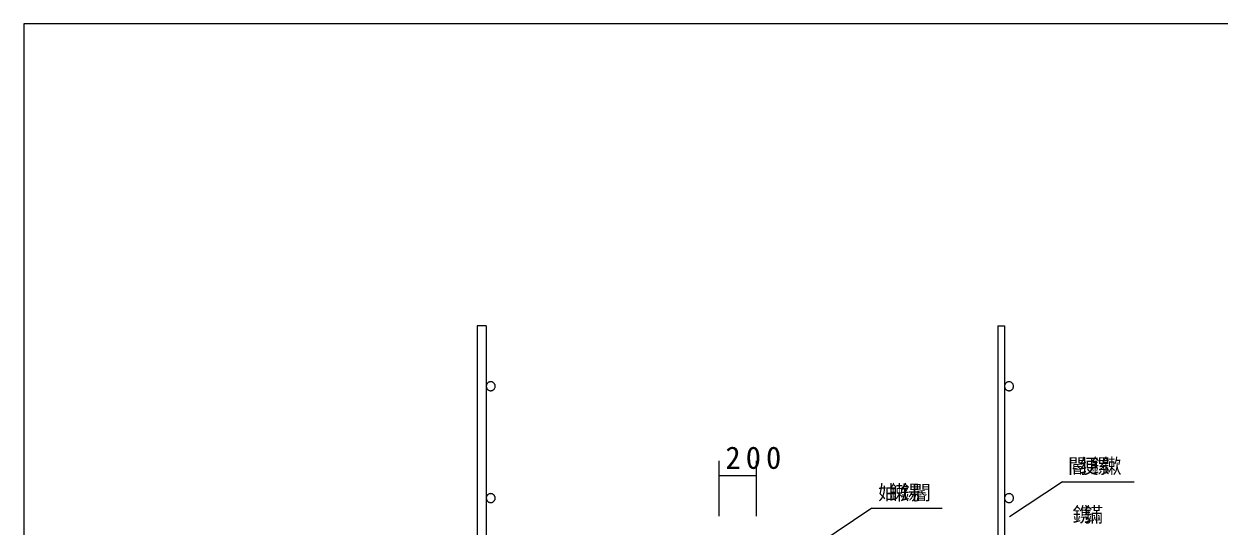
# Model space of a CAD drawing. Header units: metres. Extents: x 0 to 420, y 0 to 297.
# Drawn here: x 0 to 160.5, y 229.5 to 297 of the extents above; entities that cross this region are included whole.
import ezdxf

# ---------------------------------------------------------------- set-up
doc = ezdxf.new("R2010")
doc.units = ezdxf.units.M
doc.layers.add(' ', color=7, linetype='Continuous')

msp = doc.modelspace()

# ---------------------------------------------------------------- linework, layer by layer
at = {"layer": ' '}
for p, q in [((60.82, 256.53), (60.82, 95.92)), ((62.02, 256.53), (60.82, 256.53)), ((62.02, 256.53), (62.02, 95.92)), ((93.27, 231.01), (93.27, 238.44)), ((98.27, 231.01), (98.27, 238.44)), ((93.27, 236.44), (98.27, 236.44)), ((139.34, 235.62), (132.2, 230.91)), ((139.34, 235.62), (143.35, 235.62)), ((143.35, 235.62), (148.96, 235.62)), ((113.73, 232.07), (106.51, 227.2)), ((113.73, 232.07), (117.58, 232.07)), ((117.58, 232.07), (123.19, 232.07))]:
    msp.add_line(p, q, dxfattribs=at)
for points in [[(63.22, 248.43), (63.22, 248.49), (63.21, 248.54), (63.2, 248.6), (63.18, 248.66), (63.15, 248.71), (63.12, 248.76), (63.09, 248.81), (63.05, 248.85), (63.01, 248.89), (62.96, 248.93), (62.91, 248.96), (62.85, 248.98), (62.8, 249), (62.74, 249.02), (62.68, 249.02), (62.62, 249.03), (62.57, 249.02), (62.51, 249.02), (62.45, 249), (62.4, 248.98), (62.34, 248.96), (62.29, 248.93), (62.24, 248.89), (62.2, 248.85), (62.16, 248.81), (62.13, 248.76), (62.1, 248.71), (62.07, 248.66), (62.05, 248.6), (62.04, 248.54), (62.03, 248.49), (62.02, 248.43), (62.03, 248.37), (62.04, 248.31), (62.05, 248.25), (62.07, 248.2), (62.1, 248.14), (62.13, 248.09), (62.16, 248.05), (62.2, 248), (62.24, 247.96), (62.29, 247.93), (62.34, 247.9), (62.4, 247.87), (62.45, 247.85), (62.51, 247.84), (62.57, 247.83), (62.62, 247.83), (62.68, 247.83), (62.74, 247.84), (62.8, 247.85), (62.85, 247.87), (62.91, 247.9), (62.96, 247.93), (63.01, 247.96), (63.05, 248), (63.09, 248.05), (63.12, 248.09), (63.15, 248.14), (63.18, 248.2), (63.2, 248.25), (63.21, 248.31), (63.22, 248.37), (63.22, 248.43)], [(132.76, 248.43), (132.75, 248.49), (132.74, 248.54), (132.73, 248.6), (132.71, 248.66), (132.69, 248.71), (132.65, 248.76), (132.62, 248.81), (132.58, 248.85), (132.54, 248.89), (132.49, 248.93), (132.44, 248.96), (132.39, 248.98), (132.33, 249), (132.27, 249.02), (132.21, 249.02), (132.16, 249.03), (132.1, 249.02), (132.04, 249.02), (131.98, 249), (131.93, 248.98), (131.87, 248.96), (131.82, 248.93), (131.78, 248.89), (131.73, 248.85), (131.69, 248.81), (131.66, 248.76), (131.63, 248.71), (131.6, 248.66), (131.58, 248.6), (131.57, 248.54), (131.56, 248.49), (131.56, 248.43), (131.56, 248.37), (131.57, 248.31), (131.58, 248.25), (131.6, 248.2), (131.63, 248.14), (131.66, 248.09), (131.69, 248.05), (131.73, 248), (131.78, 247.96), (131.82, 247.93), (131.87, 247.9), (131.93, 247.87), (131.98, 247.85), (132.04, 247.84), (132.1, 247.83), (132.16, 247.83), (132.21, 247.83), (132.27, 247.84), (132.33, 247.85), (132.39, 247.87), (132.44, 247.9), (132.49, 247.93), (132.54, 247.96), (132.58, 248), (132.62, 248.05), (132.65, 248.09), (132.69, 248.14), (132.71, 248.2), (132.73, 248.25), (132.74, 248.31), (132.75, 248.37), (132.76, 248.43)], [(63.22, 233.43), (63.22, 233.49), (63.21, 233.54), (63.2, 233.6), (63.18, 233.66), (63.15, 233.71), (63.12, 233.76), (63.09, 233.81), (63.05, 233.85), (63.01, 233.89), (62.96, 233.93), (62.91, 233.96), (62.85, 233.98), (62.8, 234), (62.74, 234.02), (62.68, 234.02), (62.62, 234.03), (62.57, 234.02), (62.51, 234.02), (62.45, 234), (62.4, 233.98), (62.34, 233.96), (62.29, 233.93), (62.24, 233.89), (62.2, 233.85), (62.16, 233.81), (62.13, 233.76), (62.1, 233.71), (62.07, 233.66), (62.05, 233.6), (62.04, 233.54), (62.03, 233.49), (62.02, 233.43), (62.03, 233.37), (62.04, 233.31), (62.05, 233.25), (62.07, 233.2), (62.1, 233.14), (62.13, 233.09), (62.16, 233.05), (62.2, 233), (62.24, 232.96), (62.29, 232.93), (62.34, 232.9), (62.4, 232.87), (62.45, 232.85), (62.51, 232.84), (62.57, 232.83), (62.62, 232.83), (62.68, 232.83), (62.74, 232.84), (62.8, 232.85), (62.85, 232.87), (62.91, 232.9), (62.96, 232.93), (63.01, 232.96), (63.05, 233), (63.09, 233.05), (63.12, 233.09), (63.15, 233.14), (63.18, 233.2), (63.2, 233.25), (63.21, 233.31), (63.22, 233.37), (63.22, 233.43)], [(132.76, 233.43), (132.75, 233.49), (132.74, 233.54), (132.73, 233.6), (132.71, 233.66), (132.69, 233.71), (132.65, 233.76), (132.62, 233.81), (132.58, 233.85), (132.54, 233.89), (132.49, 233.93), (132.44, 233.96), (132.39, 233.98), (132.33, 234), (132.27, 234.02), (132.21, 234.02), (132.16, 234.03), (132.1, 234.02), (132.04, 234.02), (131.98, 234), (131.93, 233.98), (131.87, 233.96), (131.82, 233.93), (131.78, 233.89), (131.73, 233.85), (131.69, 233.81), (131.66, 233.76), (131.63, 233.71), (131.6, 233.66), (131.58, 233.6), (131.57, 233.54), (131.56, 233.49), (131.56, 233.43), (131.56, 233.37), (131.57, 233.31), (131.58, 233.25), (131.6, 233.2), (131.63, 233.14), (131.66, 233.09), (131.69, 233.05), (131.73, 233), (131.78, 232.96), (131.82, 232.93), (131.87, 232.9), (131.93, 232.87), (131.98, 232.85), (132.04, 232.84), (132.1, 232.83), (132.16, 232.83), (132.21, 232.83), (132.27, 232.84), (132.33, 232.85), (132.39, 232.87), (132.44, 232.9), (132.49, 232.93), (132.54, 232.96), (132.58, 233), (132.62, 233.05), (132.65, 233.09), (132.69, 233.14), (132.71, 233.2), (132.73, 233.25), (132.74, 233.31), (132.75, 233.37), (132.76, 233.43)]]:
    msp.add_lwpolyline(points, dxfattribs=at)
for p, q in [((420, 297), (0, 297)), ((0, 297), (0, 0)), ((130.66, 256.53), (130.66, 222.39)), ((130.66, 256.53), (131.56, 256.53)), ((131.56, 256.53), (131.56, 222.02))]:
    msp.add_line(p, q)

# ---------------------------------------------------------------- texts
for s, height, p in [('2', 3, (94.11, 237.35)), ('0', 3, (96.84, 237.35)), ('0', 3, (99.56, 237.35)), ('閽', 1.99, (140.06, 236.74)), ('绠', 1.99, (141.57, 236.74)), ('鏍', 1.99, (143.09, 236.74)), ('鏉', 1.99, (144.6, 236.74)), ('妯', 1.99, (114.59, 233.19)), ('鏉', 1.99, (116.1, 233.19)), ('鍚', 1.99, (117.62, 233.19)), ('閽', 1.99, (119.13, 233.19)), ('鎸', 1.99, (140.67, 230.22)), ('鏋', 1.99, (142.19, 230.22))]:
    msp.add_text(s, height=height, dxfattribs=at).set_placement(p)

doc.saveas('drawing.dxf')
